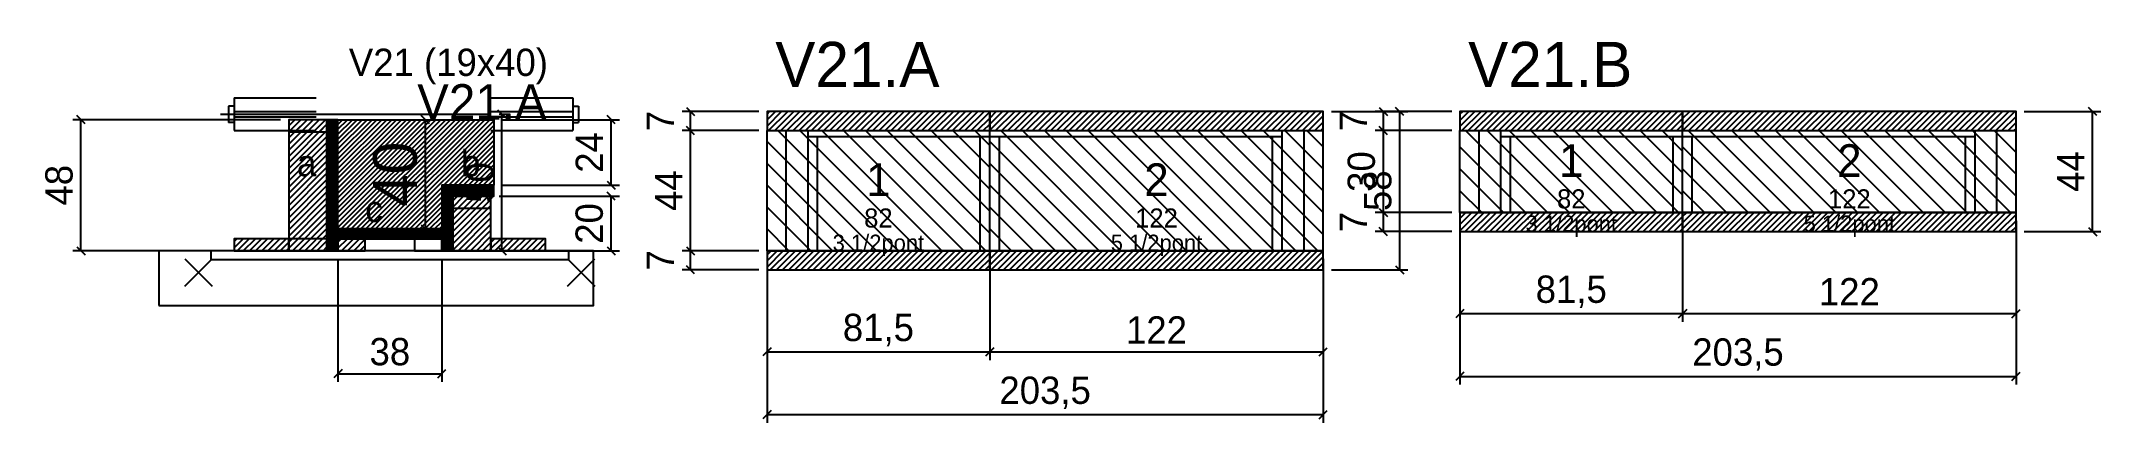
# Model space of a CAD drawing. Extents: x -69 to 685, y -107 to 33.
import ezdxf
from ezdxf.enums import TextEntityAlignment as Align

# ---------------------------------------------------------------- set-up
doc = ezdxf.new("R2010")
doc.units = 0
for name, color, linetype in [('5', 5, 'Continuous'), ('barrote', 126, 'Continuous'), ('CONCRETO', 251, 'Continuous'), ('COTA', 241, 'Continuous'), ('Cota Seção (2x)', 241, 'Continuous'), ('detalhes', 7, 'Continuous'), ('Hachura', 251, 'Continuous'), ('Madeira', 126, 'Continuous'), ('NOMENCLATURA', 7, 'Continuous'), ('Painéis', 200, 'Continuous'), ('presilha', 224, 'Continuous'), ('Reaproveitamento', 30, 'Continuous'), ('SARR_2.2x7', 40, 'Continuous'), ('SARR_3.5x7', 81, 'Continuous'), ('SCO-___-LAJ', 224, 'Continuous'), ('TENSOR', 224, 'Continuous'), ('texto', 7, 'Continuous'), ('Texto Seção', 7, 'Continuous')]:
    doc.layers.add(name, color=color, linetype=linetype)
doc.dimstyles.new('PAINEL', dxfattribs={"dimtxt": 10, "dimasz": 3, "dimexe": 3, "dimexo": 3, "dimgap": 3, "dimtad": 1, "dimblk": 'OBLIQUE', "dimblk1": 'OBLIQUE', "dimcen": 2.5, "dimclrd": 4, "dimclre": 4, "dimclrt": 240, "dimazin": 3, "dimtfac": 1, "dimtmove": 0, "dimatfit": 3})
doc.dimstyles.new('SECAO2X', dxfattribs={"dimtxt": 16, "dimasz": 3, "dimexe": 3, "dimexo": 3, "dimgap": 3, "dimtad": 1, "dimblk": 'OBLIQUE', "dimblk1": 'OBLIQUE', "dimcen": 2.5, "dimclrd": 4, "dimclre": 4, "dimclrt": 240, "dimazin": 3, "dimtfac": 1, "dimtmove": 0, "dimatfit": 3})

# ---------------------------------------------------------------- blocks, each defined once
blk = doc.blocks.new('_OBLIQUE')
at = {"color": 0, "linetype": 'BYBLOCK'}
blk.add_line((-0.5, -0.5), (0.5, 0.5), dxfattribs=at)

msp = doc.modelspace()

# ---------------------------------------------------------------- hatches: boundary and pattern name
at = {"layer": 'COTA'}
h = msp.add_hatch(dxfattribs=at)
h.set_pattern_fill('ANSI31', scale=0.4)
h.paths.add_polyline_path([(40, -36), (40, 4), (97, 4), (97, -20), (78, -20), (78, -36)])
h = msp.add_hatch(dxfattribs=at)
h.set_pattern_fill('ANSI31', scale=0.5)
h.paths.add_polyline_path([(197, 0), (278.5, 0), (278.5, 7), (197, 7)])
h = msp.add_hatch(dxfattribs=at)
h.set_pattern_fill('ANSI31', scale=0.5)
h.paths.add_polyline_path([(278.5, 0), (400.5, 0), (400.5, 7), (278.5, 7)])
h = msp.add_hatch(dxfattribs=at)
h.set_pattern_fill('ANSI31', scale=0.5)
h.paths.add_polyline_path([(450.5, 0), (532, 0), (532, 7), (450.5, 7)])
h = msp.add_hatch(dxfattribs=at)
h.set_pattern_fill('ANSI31', scale=0.5)
h.paths.add_polyline_path([(532, 0), (654, 0), (654, 7), (532, 7)])
h = msp.add_hatch(dxfattribs=at)
h.set_pattern_fill('ANSI31', scale=0.5)
h.paths.add_polyline_path([(450.5, -37), (532, -37), (532, -30), (450.5, -30)])
h = msp.add_hatch(dxfattribs=at)
h.set_pattern_fill('ANSI31', scale=0.5)
h.paths.add_polyline_path([(532, -37), (654, -37), (654, -30), (532, -30)])
h = msp.add_hatch(dxfattribs=at)
h.set_pattern_fill('ANSI31', scale=0.5)
h.paths.add_polyline_path([(197, -51), (278.5, -51), (278.5, -44), (197, -44)])
h = msp.add_hatch(dxfattribs=at)
h.set_pattern_fill('ANSI31', scale=0.5)
h.paths.add_polyline_path([(278.5, -51), (400.5, -51), (400.5, -44), (278.5, -44)])
at = {"layer": 'Hachura'}
h = msp.add_hatch(dxfattribs=at)
h.set_pattern_fill('ANSI31', scale=0.5)
h.paths.add_polyline_path([(22, -44), (36, -44), (36, 4), (22, 4)])
h = msp.add_hatch(dxfattribs=at)
h.set_pattern_fill('ANSI31', scale=0.5)
h.paths.add_polyline_path([(22, -0.4), (36, -0.4), (36, 4), (22, 4)])
h = msp.add_hatch(dxfattribs=at)
h.set_pattern_fill('SOLID')
h.paths.add_polyline_path([(36, -44), (40, -44), (40, 4), (36, 4)])
h = msp.add_hatch(dxfattribs=at)
h.set_pattern_fill('SOLID')
h.paths.add_polyline_path([(78, -24), (97, -24), (97, -20), (78, -20)])
h = msp.add_hatch(dxfattribs=at)
h.set_pattern_fill('SOLID')
h.paths.add_polyline_path([(78, -44), (82, -44), (82, -24), (78, -24)])
h = msp.add_hatch(dxfattribs=at)
h.set_pattern_fill('ANSI31', scale=0.5)
h.paths.add_polyline_path([(82, -44), (96, -44), (96, -24), (82, -24)])
h = msp.add_hatch(dxfattribs=at)
h.set_pattern_fill('ANSI31', scale=0.5)
h.paths.add_polyline_path([(82, -28.4), (96, -28.4), (96, -24), (82, -24)])
h = msp.add_hatch(dxfattribs=at)
h.set_pattern_fill('SOLID')
h.paths.add_polyline_path([(40, -39.6), (78, -39.6), (78, -36), (40, -36)])
h = msp.add_hatch(dxfattribs=at)
h.set_pattern_fill('ANSI31', scale=0.5)
h.paths.add_polyline_path([(2, -44), (22, -44), (22, -39.6), (2, -39.6)])
h = msp.add_hatch(dxfattribs=at)
h.set_pattern_fill('ANSI31', scale=0.5)
h.paths.add_polyline_path([(40, -44), (50, -44), (50, -39.6), (40, -39.6)])
h = msp.add_hatch(dxfattribs=at)
h.set_pattern_fill('ANSI31', scale=0.5)
h.paths.add_polyline_path([(96, -44), (116, -44), (116, -39.6), (96, -39.6)])

# ---------------------------------------------------------------- linework, layer by layer
for p, q in [((0, 9), (0, 3)), ((2, 9), (0, 9)), ((2, 12), (32, 12)), ((2, 12), (2, 0)), ((96, 12), (126, 12)), ((126, 12), (126, 0)), ((126, 9), (128, 9)), ((128, 9), (128, 3)), ((2, 3), (0, 3)), ((2, 7), (32, 7)), ((2, 5), (32, 5)), ((2, 0), (32, 0)), ((96, 7), (126, 7)), ((96, 5), (126, 5)), ((96, 0), (126, 0)), ((126, 3), (128, 3))]:
    msp.add_line(p, q)
at = {"layer": 'barrote'}
msp.add_lwpolyline([(-25.5, -64), (133.5, -64), (133.5, -44), (-25.5, -44)], close=True, dxfattribs=at)
at = {"layer": 'CONCRETO'}
msp.add_lwpolyline([(40, -36), (40, 4), (97, 4), (97, -20), (78, -20), (78, -36)], close=True, dxfattribs=at)
at = {"layer": 'Madeira'}
for points in [[(22, -44), (36, -44), (36, 4), (22, 4)], [(22, -0.4), (36, -0.4), (36, 4), (22, 4)], [(82, -44), (96, -44), (96, -24), (82, -24)], [(82, -28.4), (96, -28.4), (96, -24), (82, -24)], [(2, -44), (22, -44), (22, -39.6), (2, -39.6)], [(22, -44), (36, -44), (36, -39.6), (22, -39.6)], [(40, -44), (50, -44), (50, -39.6), (40, -39.6)], [(68, -44), (78, -44), (78, -39.6), (68, -39.6)], [(96, -44), (116, -44), (116, -39.6), (96, -39.6)]]:
    msp.add_lwpolyline(points, close=True, dxfattribs=at)
at = {"layer": 'Painéis'}
for p, q in [((197, 0), (278.5, 0)), ((197, -44), (197, 0)), ((278.5, -44), (278.5, 0)), ((278.5, -44), (278.5, 0)), ((278.5, 0), (400.5, 0)), ((278.5, -44), (278.5, 0)), ((400.5, -44), (400.5, 0)), ((450.5, 0), (532, 0)), ((450.5, -30), (450.5, 0)), ((532, -30), (532, 0)), ((532, -30), (532, 0)), ((532, 0), (654, 0)), ((532, -30), (532, 0)), ((654, -30), (654, 0)), ((450.5, -30), (532, -30)), ((532, -30), (654, -30)), ((197, -44), (278.5, -44)), ((278.5, -44), (400.5, -44))]:
    msp.add_line(p, q, dxfattribs=at)
for points in [[(36, -44), (40, -44), (40, 4), (36, 4)], [(78, -24), (97, -24), (97, -20), (78, -20)], [(78, -44), (82, -44), (82, -24), (78, -24)], [(40, -39.6), (78, -39.6), (78, -36), (40, -36)]]:
    msp.add_lwpolyline(points, close=True, dxfattribs=at)
at = {"layer": 'presilha'}
for p, q in [((-16, -57), (-6, -47)), ((-16, -47), (-6, -57)), ((124, -57), (134, -47)), ((124, -47), (134, -57))]:
    msp.add_line(p, q, dxfattribs=at)
at = {"layer": 'Reaproveitamento', "color": 30}
for p, q in [((245, -44), (201, 0)), ((253, -44), (209, 0)), ((261, -44), (217, 0)), ((269, -44), (225, 0)), ((277, -44), (233, 0)), ((278.5, -37.5), (241, 0)), ((278.5, -29.5), (249, 0)), ((278.5, -21.5), (257, 0)), ((278.5, -13.5), (265, 0)), ((278.5, -5.5), (273, 0)), ((326.5, -44), (282.5, 0)), ((334.5, -44), (290.5, 0)), ((342.5, -44), (298.5, 0)), ((350.5, -44), (306.5, 0)), ((358.5, -44), (314.5, 0)), ((366.5, -44), (322.5, 0)), ((374.5, -44), (330.5, 0)), ((382.5, -44), (338.5, 0)), ((390.5, -44), (346.5, 0)), ((398.5, -44), (354.5, 0)), ((400.5, -38), (362.5, 0)), ((400.5, -30), (370.5, 0)), ((400.5, -22), (378.5, 0)), ((400.5, -14), (386.5, 0)), ((400.5, -6), (394.5, 0)), ((482.5, -30), (452.5, 0)), ((490.5, -30), (460.5, 0)), ((498.5, -30), (468.5, 0)), ((506.5, -30), (476.5, 0)), ((514.5, -30), (484.5, 0)), ((522.5, -30), (492.5, 0)), ((530.5, -30), (500.5, 0)), ((532, -23.5), (508.5, 0)), ((532, -15.5), (516.5, 0)), ((532, -7.5), (524.5, 0)), ((564, -30), (534, 0)), ((572, -30), (542, 0)), ((580, -30), (550, 0)), ((588, -30), (558, 0)), ((596, -30), (566, 0)), ((604, -30), (574, 0)), ((612, -30), (582, 0)), ((620, -30), (590, 0)), ((628, -30), (598, 0)), ((636, -30), (606, 0)), ((644, -30), (614, 0)), ((652, -30), (622, 0)), ((654, -24), (630, 0)), ((654, -16), (638, 0)), ((654, -8), (646, 0)), ((654, 0), (654, 0)), ((237, -44), (197, -4)), ((318.5, -44), (278.5, -4)), ((474.5, -30), (450.5, -6)), ((556, -30), (532, -6)), ((229, -44), (197, -12)), ((310.5, -44), (278.5, -12)), ((466.5, -30), (450.5, -14)), ((548, -30), (532, -14)), ((221, -44), (197, -20)), ((302.5, -44), (278.5, -20)), ((458.5, -30), (450.5, -22)), ((540, -30), (532, -22)), ((213, -44), (197, -28)), ((294.5, -44), (278.5, -28)), ((450.5, -30), (450.5, -30)), ((532, -30), (532, -30)), ((205, -44), (197, -36)), ((286.5, -44), (278.5, -36)), ((197, -44), (197, -44)), ((278.5, -44), (278.5, -44))]:
    msp.add_line(p, q, dxfattribs=at)
at = {"layer": 'SARR_2.2x7'}
for p, q in [((204, -44), (204, 0)), ((393.5, -44), (393.5, 0)), ((457.5, -30), (457.5, 0)), ((647, -30), (647, 0)), ((212, -2.2), (278.5, -2.2)), ((278.5, -2.2), (385.5, -2.2)), ((465.5, -2.2), (532, -2.2)), ((532, -2.2), (639, -2.2))]:
    msp.add_line(p, q, dxfattribs=at)
at = {"layer": 'SARR_3.5x7'}
for p, q in [((212, -44), (212, 0)), ((278.5, -44), (278.5, 0)), ((278.5, -44), (278.5, 0)), ((385.5, -44), (385.5, 0)), ((465.5, -30), (465.5, 0)), ((532, -30), (532, 0)), ((532, -30), (532, 0)), ((639, -30), (639, 0)), ((215.5, -44), (215.5, -2.2)), ((275, -44), (275, -2.2)), ((282, -44), (282, -2.2)), ((382, -44), (382, -2.2)), ((469, -30), (469, -2.2)), ((528.5, -30), (528.5, -2.2)), ((535.5, -30), (535.5, -2.2)), ((635.5, -30), (635.5, -2.2)), ((465.5, -30), (469, -30)), ((528.5, -30), (532, -30)), ((532, -30), (535.5, -30)), ((635.5, -30), (639, -30)), ((212, -44), (215.5, -44)), ((275, -44), (278.5, -44)), ((278.5, -44), (282, -44)), ((382, -44), (385.5, -44))]:
    msp.add_line(p, q, dxfattribs=at)
at = {"layer": 'SCO-___-LAJ'}
for points in [[(197, 0), (278.5, 0), (278.5, 7), (197, 7)], [(278.5, 0), (400.5, 0), (400.5, 7), (278.5, 7)], [(450.5, 0), (532, 0), (532, 7), (450.5, 7)], [(532, 0), (654, 0), (654, 7), (532, 7)], [(450.5, -37), (532, -37), (532, -30), (450.5, -30)], [(532, -37), (654, -37), (654, -30), (532, -30)], [(-6.5, -47.2), (124.5, -47.2), (124.5, -44), (-6.5, -44)], [(197, -51), (278.5, -51), (278.5, -44), (197, -44)], [(278.5, -51), (400.5, -51), (400.5, -44), (278.5, -44)]]:
    msp.add_lwpolyline(points, close=True, dxfattribs=at)
at = {"layer": 'TENSOR'}
msp.add_line((-3, 6), (95, 6), dxfattribs=at)

# ---------------------------------------------------------------- texts
at = {"layer": '5'}
for s, height, p in [('1', 12, (491.25, -11)), ('2', 12, (593, -11)), ('1', 12, (237.75, -18)), ('2', 12, (339.5, -18)), ('82', 7, (491.25, -25)), ('122', 7, (593, -25)), ('82', 7, (237.75, -32)), ('122', 7, (339.5, -32))]:
    msp.add_text(s, height=height, dxfattribs=at).set_placement(p, align=Align.MIDDLE_CENTER)
at = {"layer": 'detalhes'}
for s, p in [('b', (85, -16.7)), ('a', (25, -16.7)), ('c', (50, -33.5))]:
    msp.add_text(s, height=9.6, dxfattribs=at).set_placement(p)
at = {"layer": 'NOMENCLATURA'}
for s, p in [('V21.A', (200, 16)), ('V21.B', (453.5, 16))]:
    msp.add_text(s, height=16.5, dxfattribs=at).set_placement(p)
at = {"layer": 'texto', "char_height": 6, "attachment_point": 5}
for s, insert in [('3 1/2pont', (491.25, -35)), ('5 1/2pont', (593, -35)), ('3 1/2pont', (237.75, -42)), ('5 1/2pont', (339.5, -42))]:
    msp.add_mtext(s, dxfattribs=dict(at, insert=insert))
at = {"layer": 'Texto Seção'}
for s, height, p in [('V21 (19x40)', 10, (44, 20)), ('V21.A', 13, (69, 4))]:
    msp.add_text(s, height=height, dxfattribs=at).set_placement(p)

# ---------------------------------------------------------------- dimensions: what is measured, and where the dimension line sits
at = {"layer": 'COTA'}
for base, p1, p2 in [((169, 0), (197, 0), (197, 7)), ((428.5, -51), (400.5, -51), (400.5, 7)), ((422.5, 0), (450.5, 0), (450.5, 7)), ((682, -37), (654, -37), (654, 7)), ((-54, -44), (2, -44), (22, 4)), ((100, -44), (96, -44), (96, 6)), ((140, -20), (97, -20), (97, 4)), ((169, -44), (197, -44), (197, 0)), ((422.5, -30), (450.5, -30), (450.5, 0)), ((140, -44), (96, -44), (96, -24)), ((422.5, -37), (450.5, -37), (450.5, -30)), ((169, -51), (197, -51), (197, -44))]:
    msp.add_linear_dim(base=base, p1=p1, p2=p2, angle=90, dimstyle='PAINEL', dxfattribs=at).render()
for base, p1, p2 in [((450.5, -67), (450.5, -30), (532, -30)), ((450.5, -90), (450.5, -30), (654, -30)), ((532, -67), (532, -30), (654, -30)), ((40, -89), (40, -44), (78, -44)), ((197, -81), (197, -44), (278.5, -44)), ((197, -104), (197, -44), (400.5, -44)), ((278.5, -81), (278.5, -44), (400.5, -44))]:
    msp.add_linear_dim(base=base, p1=p1, p2=p2, dimstyle='PAINEL', dxfattribs=at).render()
at = {"layer": 'Cota Seção (2x)'}
msp.add_linear_dim(base=(72, -36), p1=(40, -36), p2=(40, 4), angle=90, dimstyle='SECAO2X', dxfattribs=at).render()

doc.saveas('drawing.dxf')
